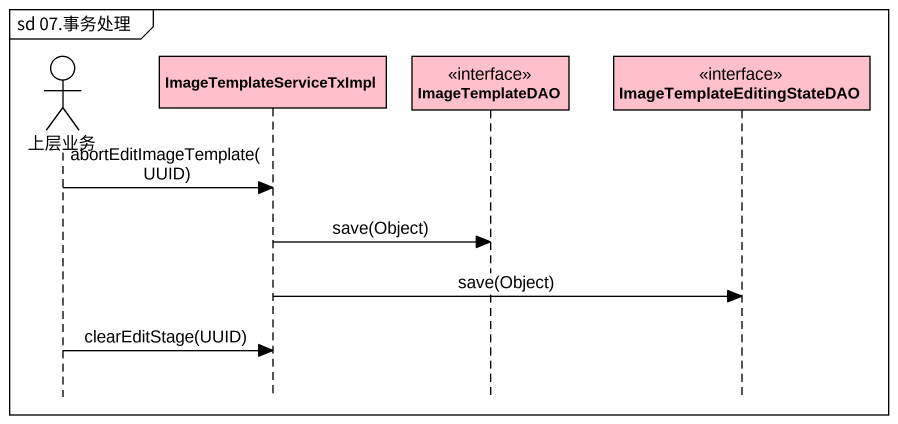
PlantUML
@startuml
mainframe sd 07.事务处理
hide footbox
actor 上层业务 #FFFFFF
participant ImageTemplateServiceTxImpl #FFC0CB
participant ImageTemplateDAO <<interface>> #FFC0CB
participant ImageTemplateEditingStateDAO <<interface>> #FFC0CB

上层业务 -> ImageTemplateServiceTxImpl : abortEditImageTemplate(UUID)
ImageTemplateServiceTxImpl -> ImageTemplateDAO : save(Object)
ImageTemplateServiceTxImpl -> ImageTemplateEditingStateDAO : save(Object)
上层业务 -> ImageTemplateServiceTxImpl : clearEditStage(UUID)
@enduml
